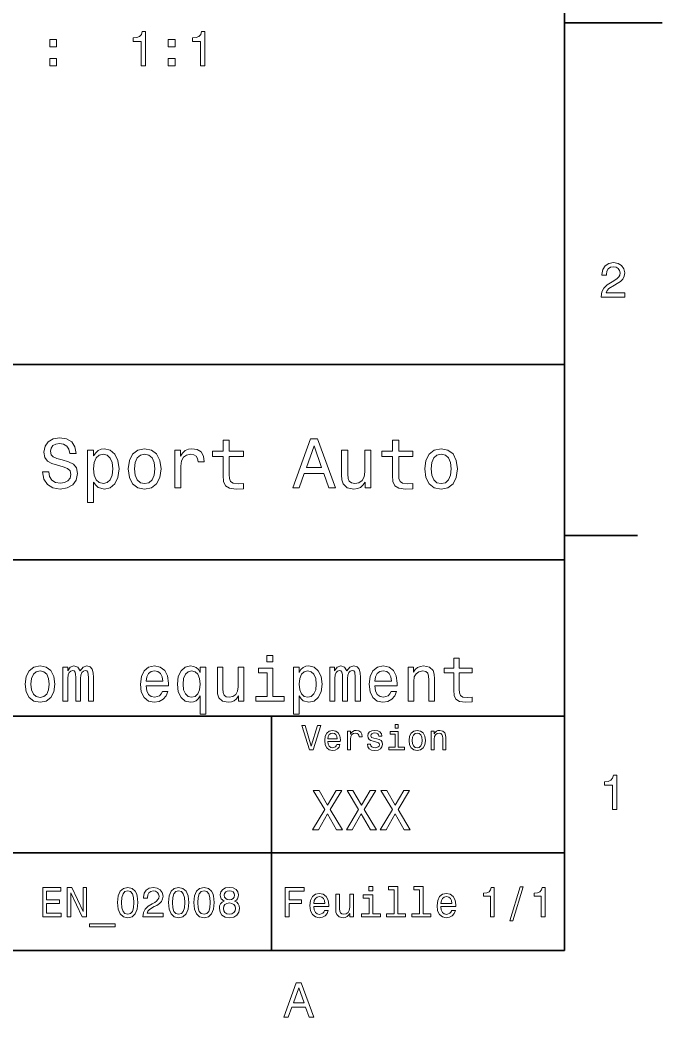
# Model space of a CAD drawing. Extents: x 0 to 297, y 0 to 210.
# Drawn here: x 231.2 to 297, y 3.2 to 105.3 of the extents above; entities that cross this region are included whole.
import ezdxf

# ---------------------------------------------------------------- set-up
doc = ezdxf.new("R2010")
doc.units = 0

msp = doc.modelspace()

# ---------------------------------------------------------------- linework, layer by layer
at = {"color": 7, "lineweight": 35}
for p, q in [((287, 10), (287, 200)), ((97, 70), (287, 70)), ((287, 70), (287, 10)), ((162, 50), (287, 50)), ((162, 34), (287, 34)), ((257, 10), (257, 34)), ((162, 20), (287, 20)), ((10, 10), (287, 10)), ((97, 10), (287, 10))]:
    msp.add_line(p, q, dxfattribs=at)
at = {"color": 7, "lineweight": 35, "ltscale": 0.25}
msp.add_line((287, 105), (297, 105), dxfattribs=at)
at = {"color": 7, "lineweight": 35, "ltscale": 0.1875}
msp.add_line((287, 52.5), (294.5, 52.5), dxfattribs=at)
at = {"color": 7, "lineweight": 13}
for points in [[(234.292328, 102.564667), (234.988281, 102.564667), (234.988281, 103.316109), (234.292328, 103.316109)], [(243.657593, 100.607895), (244.116516, 100.607895), (244.116516, 104.13311), (243.77359, 104.13311), (243.6828, 103.825478), (243.501251, 103.618698), (243.223877, 103.497665), (242.840591, 103.457321), (242.840591, 103.099251), (243.657593, 103.099251)], [(246.436401, 102.564667), (247.13237, 102.564667), (247.13237, 103.316109), (246.436401, 103.316109)], [(249.729645, 100.607895), (250.188568, 100.607895), (250.188568, 104.13311), (249.845627, 104.13311), (249.754852, 103.825478), (249.573303, 103.618698), (249.295914, 103.497665), (248.912628, 103.457321), (248.912628, 103.099251), (249.729645, 103.099251)], [(234.292328, 100.607895), (234.988281, 100.607895), (234.988281, 101.359337), (234.292328, 101.359337)], [(246.436401, 100.607895), (247.13237, 100.607895), (247.13237, 101.359337), (246.436401, 101.359337)], [(290.76947, 76.916786), (293.175079, 76.916786), (293.175079, 77.350502), (291.273773, 77.350502), (291.3797, 77.587532), (291.561249, 77.784218), (292.121033, 78.142288), (292.418579, 78.293587), (292.751434, 78.510445), (292.988464, 78.762604), (293.124634, 79.060158), (293.175079, 79.398056), (293.089355, 79.821686), (292.852325, 80.154541), (292.489197, 80.366356), (292.020172, 80.442001), (291.536041, 80.35627), (291.167877, 80.119232), (290.930847, 79.740997), (290.850159, 79.241714), (290.850159, 79.171112), (291.309082, 79.171112), (291.309082, 79.211456), (291.354462, 79.554398), (291.490631, 79.806557), (291.707489, 79.967941), (291.994965, 80.023415), (292.287476, 79.972984), (292.504333, 79.846901), (292.645538, 79.650215), (292.695984, 79.403099), (292.660675, 79.171112), (292.56485, 78.974426), (292.403473, 78.802956), (292.181549, 78.651657), (291.884003, 78.490273), (291.389771, 78.177589), (291.041779, 77.844742), (290.835022, 77.441284), (290.76947, 76.931915)], [(234.20462, 59.030979), (233.548996, 59.030979), (233.693085, 58.267288), (234.053314, 57.70533), (234.608078, 57.366714), (235.357361, 57.244236), (236.099426, 57.359509), (236.654175, 57.67651), (237.007202, 58.17363), (237.136902, 58.82925), (237.028824, 59.420029), (236.726227, 59.801872), (236.236313, 60.054031), (235.580704, 60.241352), (235.018738, 60.378242), (234.651306, 60.536743), (234.442368, 60.767288), (234.377533, 61.127522), (234.442368, 61.451729), (234.629684, 61.696686), (234.917877, 61.862389), (235.314133, 61.920029), (235.71759, 61.84798), (236.034592, 61.653458), (236.24353, 61.32925), (236.344391, 60.889767), (237, 60.889767), (237, 60.904179), (236.884735, 61.581409), (236.546112, 62.085732), (236.01297, 62.402737), (235.292511, 62.510807), (234.644104, 62.402737), (234.139771, 62.100143), (233.815567, 61.631844), (233.700287, 61.026657), (233.793961, 60.486309), (234.067734, 60.118874), (234.5, 59.873917), (235.09079, 59.6866), (235.674362, 59.520893), (236.113831, 59.362389), (236.380402, 59.131844), (236.47406, 58.757202), (236.387619, 58.375359), (236.164276, 58.087173), (235.825653, 57.907059), (235.386169, 57.849422), (234.896255, 57.928673), (234.521622, 58.159222), (234.283875, 58.533859)], [(259.175781, 57.381123), (259.838623, 57.381123), (260.364563, 58.850864), (262.360229, 58.850864), (262.886169, 57.381123), (263.563416, 57.381123), (261.733429, 62.388329), (260.998566, 62.388329)], [(238.786743, 60.652016), (238.786743, 61.25), (238.15274, 61.25), (238.15274, 55.882565), (238.786743, 55.882565), (238.786743, 57.971901), (239.010101, 57.633286), (239.262253, 57.409943), (239.896271, 57.244236), (240.50145, 57.381123), (240.976959, 57.791786), (241.286743, 58.440201), (241.402023, 59.319164), (241.286743, 60.190922), (240.976959, 60.839336), (240.50145, 61.242794), (239.896271, 61.386887), (239.550446, 61.343658), (239.255051, 61.206772), (239.002899, 60.976223)], [(242.338623, 59.311958), (242.453888, 58.432995), (242.785309, 57.78458), (243.311249, 57.381123), (244.017303, 57.244236), (244.716141, 57.381123), (245.242081, 57.777374), (245.573486, 58.425793), (245.695969, 59.311958), (245.573486, 60.190922), (245.242081, 60.846542), (244.716141, 61.242794), (244.017303, 61.386887), (243.311249, 61.242794), (242.785309, 60.839336), (242.453888, 60.190922)], [(247.100861, 57.381123), (247.734863, 57.381123), (247.734863, 59.592937), (247.799713, 60.12608), (247.994232, 60.507923), (248.311249, 60.738472), (248.736313, 60.817722), (249.053314, 60.767288), (249.291077, 60.623199), (249.435165, 60.378242), (249.485596, 60.046829), (250.126801, 60.046829), (250.040344, 60.630402), (249.802597, 61.048271), (249.406342, 61.30043), (248.865997, 61.386887), (248.498566, 61.32925), (248.181549, 61.185158), (247.900574, 60.940201), (247.677246, 60.608788), (247.677246, 61.25), (247.100861, 61.25)], [(252.05043, 60.579971), (252.05043, 58.64193), (252.093658, 58.015129), (252.29538, 57.582851), (252.698853, 57.330688), (253.383286, 57.244236), (254.132568, 57.280258), (254.132568, 57.827808), (253.585022, 57.78458), (253.087891, 57.842216), (252.82132, 58.022331), (252.706055, 58.324928), (252.684448, 58.75), (252.684448, 60.579971), (254.132568, 60.579971), (254.132568, 61.120316), (252.684448, 61.120316), (252.684448, 62.251438), (252.05043, 62.251438), (252.05043, 61.120316), (250.955322, 61.120316), (250.955322, 60.579971)], [(260.595093, 59.463257), (261.365997, 61.667866), (262.136902, 59.463257)], [(269.399109, 60.579971), (269.399109, 58.64193), (269.442352, 58.015129), (269.644073, 57.582851), (270.047546, 57.330688), (270.731995, 57.244236), (271.481262, 57.280258), (271.481262, 57.827808), (270.933716, 57.78458), (270.436584, 57.842216), (270.170013, 58.022331), (270.054749, 58.324928), (270.033142, 58.75), (270.033142, 60.579971), (271.481262, 60.579971), (271.481262, 61.120316), (270.033142, 61.120316), (270.033142, 62.251438), (269.399109, 62.251438), (269.399109, 61.120316), (268.304016, 61.120316), (268.304016, 60.579971)], [(272.698853, 59.311958), (272.814117, 58.432995), (273.145508, 57.78458), (273.671448, 57.381123), (274.377502, 57.244236), (275.076355, 57.381123), (275.602295, 57.777374), (275.933716, 58.425793), (276.056183, 59.311958), (275.933716, 60.190922), (275.602295, 60.846542), (275.076355, 61.242794), (274.377502, 61.386887), (273.671448, 61.242794), (273.145508, 60.839336), (272.814117, 60.190922)], [(239.788193, 57.8134), (239.363129, 57.907059), (239.053314, 58.195244), (238.858795, 58.663544), (238.793945, 59.319164), (238.858795, 59.967579), (239.053314, 60.435879), (239.363129, 60.716858), (239.788193, 60.817722), (240.177246, 60.716858), (240.48703, 60.428673), (240.681564, 59.960373), (240.753601, 59.319164), (240.681564, 58.67075), (240.48703, 58.195244), (240.177246, 57.907059)], [(242.98703, 59.319164), (243.05188, 59.967579), (243.253601, 60.435879), (243.57782, 60.72406), (244.017303, 60.824928), (244.449585, 60.72406), (244.773773, 60.443081), (244.97551, 59.967579), (245.047546, 59.319164), (244.97551, 58.663544), (244.773773, 58.188038), (244.449585, 57.899853), (244.017303, 57.806194), (243.57782, 57.899853), (243.253601, 58.188038), (243.05188, 58.663544)], [(267.194519, 61.25), (266.560516, 61.25), (266.560516, 59.016571), (266.488464, 58.497837), (266.279541, 58.123196), (265.955322, 57.892651), (265.530243, 57.820602), (265.19165, 57.878242), (264.975494, 58.051151), (264.853027, 58.346542), (264.824219, 58.764408), (264.824219, 61.25), (264.190186, 61.25), (264.190186, 58.706772), (264.211792, 58.195244), (264.348694, 57.770172), (264.766571, 57.381123), (265.436584, 57.244236), (265.796814, 57.294666), (266.106628, 57.424351), (266.373199, 57.647694), (266.589325, 57.971901), (266.589325, 57.381123), (267.194519, 57.381123)], [(273.34726, 59.319164), (273.412109, 59.967579), (273.613831, 60.435879), (273.938019, 60.72406), (274.377502, 60.824928), (274.809784, 60.72406), (275.134003, 60.443081), (275.335724, 59.967579), (275.407776, 59.319164), (275.335724, 58.663544), (275.134003, 58.188038), (274.809784, 57.899853), (274.377502, 57.806194), (273.938019, 57.899853), (273.613831, 58.188038), (273.412109, 58.663544)], [(257.149139, 40.185879), (256.546112, 40.185879), (256.546112, 39.537464), (257.149139, 39.537464)], [(275.667847, 38.409222), (275.667847, 36.664986), (275.706757, 36.100864), (275.888306, 35.711815), (276.251434, 35.484871), (276.867432, 35.407059), (277.541779, 35.43948), (277.541779, 35.932274), (277.048981, 35.893372), (276.601563, 35.945244), (276.361664, 36.107349), (276.257935, 36.379681), (276.238464, 36.762245), (276.238464, 38.409222), (277.541779, 38.409222), (277.541779, 38.895531), (276.238464, 38.895531), (276.238464, 39.913544), (275.667847, 39.913544), (275.667847, 38.895531), (274.682251, 38.895531), (274.682251, 38.409222)], [(231.796112, 37.268009), (231.899857, 36.476944), (232.19812, 35.893372), (232.671463, 35.530258), (233.306915, 35.407059), (233.935883, 35.530258), (234.40921, 35.886887), (234.707489, 36.470459), (234.817719, 37.268009), (234.707489, 38.059078), (234.40921, 38.649136), (233.935883, 39.005764), (233.306915, 39.135445), (232.671463, 39.005764), (232.19812, 38.642651), (231.899857, 38.059078)], [(235.641205, 35.530258), (236.166412, 35.530258), (236.166412, 37.858067), (236.198837, 38.208214), (236.296112, 38.461094), (236.445236, 38.610229), (236.639771, 38.668587), (236.79538, 38.616714), (236.899139, 38.48703), (236.951004, 38.266571), (236.970459, 37.974781), (236.970459, 35.530258), (237.463257, 35.530258), (237.463257, 37.858067), (237.495667, 38.201729), (237.592926, 38.454609), (237.74855, 38.610229), (237.943085, 38.668587), (238.098694, 38.616714), (238.202454, 38.48703), (238.267288, 37.974781), (238.267288, 35.530258), (238.792511, 35.530258), (238.792511, 37.935879), (238.760071, 38.435158), (238.656342, 38.817722), (238.448853, 39.051151), (238.111664, 39.135445), (237.716125, 39.005764), (237.411377, 38.629681), (237.171463, 38.999279), (236.76944, 39.135445), (236.399841, 39.005764), (236.146973, 38.642651), (236.146973, 39.012245), (235.641205, 39.012245)], [(244.174347, 37.105907), (246.456772, 37.105907), (246.463257, 37.371758), (246.359497, 38.117435), (246.074203, 38.675072), (245.620316, 39.012245), (245.017288, 39.135445), (244.427231, 39.005764), (243.973343, 38.642651), (243.681549, 38.052593), (243.577805, 37.274494), (243.675079, 36.476944), (243.966858, 35.893372), (244.414261, 35.530258), (244.997833, 35.407059), (245.503601, 35.491352), (245.918579, 35.711815), (246.223343, 36.061958), (246.398407, 36.528816), (245.83429, 36.528816), (245.717575, 36.269451), (245.548981, 36.074928), (245.069153, 35.919308), (244.699554, 35.990631), (244.420746, 36.217579), (244.239197, 36.587173), (244.174347, 37.086452)], [(249.718292, 38.474064), (249.517288, 38.76585), (249.290344, 38.973343), (249.02449, 39.090057), (248.719727, 39.135445), (248.168579, 39.005764), (247.740631, 38.642651), (247.461823, 38.059078), (247.364548, 37.274494), (247.461823, 36.483429), (247.740631, 35.899857), (248.168579, 35.530258), (248.719727, 35.407059), (249.02449, 35.445965), (249.283859, 35.556194), (249.510803, 35.757202), (249.718292, 36.061958), (249.718292, 34.181557), (250.28891, 34.181557), (250.28891, 39.012245), (249.718292, 39.012245)], [(254.166412, 39.012245), (253.595825, 39.012245), (253.595825, 37.002159), (253.530975, 36.535301), (253.342926, 36.198124), (253.051147, 35.990631), (252.668579, 35.925793), (252.363831, 35.977665), (252.169312, 36.133286), (252.059082, 36.399136), (252.033142, 36.775215), (252.033142, 39.012245), (251.462524, 39.012245), (251.462524, 36.723343), (251.481995, 36.262966), (251.605194, 35.880402), (251.981262, 35.530258), (252.58429, 35.407059), (252.908508, 35.45245), (253.187317, 35.569164), (253.427231, 35.770172), (253.621765, 36.061958), (253.621765, 35.530258), (254.166412, 35.530258)], [(257.129669, 36.010086), (257.129669, 38.895531), (255.664261, 38.895531), (255.664261, 38.409222), (256.559082, 38.409222), (256.559082, 36.010086), (255.391937, 36.010086), (255.391937, 35.530258), (258.309784, 35.530258), (258.309784, 36.010086)], [(259.827087, 38.474064), (259.827087, 39.012245), (259.25647, 39.012245), (259.25647, 34.181557), (259.827087, 34.181557), (259.827087, 36.061958), (260.028076, 35.757202), (260.255035, 35.556194), (260.825653, 35.407059), (261.3703, 35.530258), (261.798279, 35.899857), (262.077087, 36.483429), (262.180847, 37.274494), (262.077087, 38.059078), (261.798279, 38.642651), (261.3703, 39.005764), (260.825653, 39.135445), (260.514404, 39.096542), (260.248566, 38.973343), (260.021606, 38.76585)], [(262.965424, 35.530258), (263.490631, 35.530258), (263.490631, 37.858067), (263.523041, 38.208214), (263.6203, 38.461094), (263.76944, 38.610229), (263.963989, 38.668587), (264.119598, 38.616714), (264.223328, 38.48703), (264.275208, 38.266571), (264.294678, 37.974781), (264.294678, 35.530258), (264.787476, 35.530258), (264.787476, 37.858067), (264.819885, 38.201729), (264.917145, 38.454609), (265.072754, 38.610229), (265.267273, 38.668587), (265.422913, 38.616714), (265.526642, 38.48703), (265.591492, 37.974781), (265.591492, 35.530258), (266.116699, 35.530258), (266.116699, 37.935879), (266.08429, 38.435158), (265.98053, 38.817722), (265.773041, 39.051151), (265.435883, 39.135445), (265.040344, 39.005764), (264.735596, 38.629681), (264.495667, 38.999279), (264.093658, 39.135445), (263.72406, 39.005764), (263.471191, 38.642651), (263.471191, 39.012245), (262.965424, 39.012245)], [(267.595093, 37.105907), (269.877502, 37.105907), (269.884003, 37.371758), (269.780243, 38.117435), (269.494934, 38.675072), (269.041077, 39.012245), (268.438049, 39.135445), (267.847961, 39.005764), (267.394104, 38.642651), (267.102295, 38.052593), (266.998535, 37.274494), (267.095825, 36.476944), (267.387604, 35.893372), (267.835022, 35.530258), (268.418579, 35.407059), (268.924347, 35.491352), (269.339325, 35.711815), (269.644104, 36.061958), (269.819153, 36.528816), (269.255035, 36.528816), (269.138306, 36.269451), (268.969727, 36.074928), (268.489899, 35.919308), (268.1203, 35.990631), (267.841492, 36.217579), (267.659943, 36.587173), (267.595093, 37.086452)], [(270.999268, 35.530258), (271.569885, 35.530258), (271.569885, 37.540344), (271.628235, 38.000721), (271.816284, 38.337894), (272.108063, 38.545387), (272.497101, 38.623199), (272.80835, 38.558357), (273.002869, 38.383286), (273.100128, 38.091499), (273.132568, 37.70245), (273.132568, 35.530258), (273.703156, 35.530258), (273.703156, 37.819164), (273.677216, 38.279537), (273.560516, 38.662102), (273.177948, 39.012245), (272.581421, 39.135445), (272.250732, 39.090057), (271.971893, 38.966858), (271.731995, 38.759365), (271.543945, 38.480545), (271.543945, 39.012245), (270.999268, 39.012245)], [(232.379669, 37.274494), (232.438034, 37.858067), (232.619598, 38.279537), (232.911377, 38.538902), (233.306915, 38.629681), (233.695953, 38.538902), (233.987747, 38.286022), (234.169312, 37.858067), (234.234146, 37.274494), (234.169312, 36.684437), (233.987747, 36.256481), (233.695953, 35.997116), (233.306915, 35.912823), (232.911377, 35.997116), (232.619598, 36.256481), (232.438034, 36.684437)], [(244.174347, 37.585735), (244.245667, 38.033138), (244.420746, 38.363831), (244.6866, 38.564842), (245.036743, 38.636166), (245.380402, 38.564842), (245.64624, 38.363831), (245.80835, 38.033138), (245.866714, 37.585735)], [(247.94812, 37.274494), (248.00647, 37.851585), (248.188034, 38.273052), (248.460373, 38.532421), (248.817001, 38.623199), (249.193085, 38.532421), (249.478394, 38.279537), (249.646973, 37.858067), (249.711823, 37.274494), (249.646973, 36.684437), (249.478394, 36.262966), (249.193085, 36.003601), (248.817001, 35.919308), (248.460373, 36.003601), (248.188034, 36.262966), (248.00647, 36.690922)], [(260.728394, 35.919308), (260.345825, 36.003601), (260.067017, 36.262966), (259.891937, 36.684437), (259.833557, 37.274494), (259.891937, 37.858067), (260.067017, 38.279537), (260.345825, 38.532421), (260.728394, 38.623199), (261.078522, 38.532421), (261.357361, 38.273052), (261.53241, 37.851585), (261.59726, 37.274494), (261.53241, 36.690922), (261.357361, 36.262966), (261.078522, 36.003601)], [(267.595093, 37.585735), (267.666412, 38.033138), (267.841492, 38.363831), (268.107361, 38.564842), (268.457489, 38.636166), (268.801147, 38.564842), (269.066986, 38.363831), (269.229095, 38.033138), (269.287476, 37.585735)], [(261.71109, 33.03458), (261.08429, 30.905619), (260.439484, 33.03458), (260.09726, 33.03458), (260.904175, 30.530979), (261.264404, 30.530979), (262.053314, 33.03458)], [(269.992798, 33.117435), (269.657776, 33.117435), (269.657776, 32.757202), (269.992798, 32.757202)], [(262.784576, 31.40634), (264.052582, 31.40634), (264.056183, 31.554033), (263.998566, 31.9683), (263.840057, 32.278099), (263.587891, 32.465416), (263.252869, 32.533859), (262.925079, 32.461815), (262.672913, 32.260086), (262.510803, 31.932276), (262.453156, 31.5), (262.507202, 31.056915), (262.669312, 30.732708), (262.917877, 30.530979), (263.242065, 30.462536), (263.523041, 30.509365), (263.753601, 30.631844), (263.922913, 30.826368), (264.020172, 31.085733), (263.706787, 31.085733), (263.641937, 30.941643), (263.548279, 30.833572), (263.281708, 30.747118), (263.076355, 30.786743), (262.921478, 30.912823), (262.820618, 31.118155), (262.784576, 31.395533)], [(262.784576, 31.672911), (262.824219, 31.921469), (262.921478, 32.105186), (263.069153, 32.216858), (263.263702, 32.256485), (263.45462, 32.216858), (263.602295, 32.105186), (263.692352, 31.921469), (263.724792, 31.672911)], [(264.794678, 30.530979), (265.111664, 30.530979), (265.111664, 31.636887), (265.144104, 31.903458), (265.241364, 32.094379), (265.399841, 32.209652), (265.612396, 32.249279), (265.770905, 32.224064), (265.889771, 32.152016), (265.961823, 32.029537), (265.98703, 31.863832), (266.307648, 31.863832), (266.264404, 32.155621), (266.145538, 32.364552), (265.947418, 32.490635), (265.677246, 32.533859), (265.49353, 32.505043), (265.335022, 32.432995), (265.194519, 32.310516), (265.082855, 32.144814), (265.082855, 32.465416), (264.794678, 32.465416)], [(267.791779, 31.658501), (267.485596, 31.730547), (267.258636, 31.8134), (267.182983, 31.982708), (267.20462, 32.101585), (267.280273, 32.188038), (267.40274, 32.242073), (267.579254, 32.263687), (267.748566, 32.242073), (267.881836, 32.177231), (267.968292, 32.079971), (268.004333, 31.950287), (268.314117, 31.950287), (268.314117, 31.957493), (268.260101, 32.191643), (268.112396, 32.375359), (267.881836, 32.490635), (267.579254, 32.533859), (267.273041, 32.490635), (267.049713, 32.371758), (266.90921, 32.195244), (266.865997, 31.971901), (266.898407, 31.755764), (266.999268, 31.604465), (267.164978, 31.496397), (267.406342, 31.420748), (267.759369, 31.334293), (267.975494, 31.244236), (268.033142, 31.17219), (268.054749, 31.064121), (268.022339, 30.930836), (267.935883, 30.829971), (267.79538, 30.765129), (267.608063, 30.743515), (267.409943, 30.765129), (267.265839, 30.840778), (267.168579, 30.963255), (267.128967, 31.132565), (266.822754, 31.132565), (266.873199, 30.844379), (267.020905, 30.635447), (267.255035, 30.509365), (267.579254, 30.462536), (267.917877, 30.509365), (268.166412, 30.635447), (268.317719, 30.837175), (268.371765, 31.100143), (268.332123, 31.327089), (268.220459, 31.481987), (268.036743, 31.582851)], [(269.981995, 30.79755), (269.981995, 32.400574), (269.167877, 32.400574), (269.167877, 32.130402), (269.664978, 32.130402), (269.664978, 30.79755), (269.016571, 30.79755), (269.016571, 30.530979), (270.637604, 30.530979), (270.637604, 30.79755)], [(271.087891, 31.496397), (271.145538, 31.056915), (271.311249, 30.732708), (271.574219, 30.530979), (271.927246, 30.462536), (272.276672, 30.530979), (272.539612, 30.729107), (272.705322, 31.053314), (272.766571, 31.496397), (272.705322, 31.935879), (272.539612, 32.263687), (272.276672, 32.461815), (271.927246, 32.533859), (271.574219, 32.461815), (271.311249, 32.260086), (271.145538, 31.935879)], [(271.412109, 31.5), (271.444519, 31.824207), (271.54538, 32.058357), (271.707489, 32.20245), (271.927246, 32.25288), (272.143372, 32.20245), (272.305481, 32.061958), (272.406342, 31.824207), (272.442352, 31.5), (272.406342, 31.17219), (272.305481, 30.934437), (272.143372, 30.790344), (271.927246, 30.743515), (271.707489, 30.790344), (271.54538, 30.934437), (271.444519, 31.17219)], [(273.350159, 30.530979), (273.667145, 30.530979), (273.667145, 31.647694), (273.699554, 31.903458), (273.804047, 32.090778), (273.966125, 32.206051), (274.182281, 32.249279), (274.355194, 32.213257), (274.463257, 32.115993), (274.517303, 31.95389), (274.535309, 31.737751), (274.535309, 30.530979), (274.852295, 30.530979), (274.852295, 31.802593), (274.837891, 32.058357), (274.773041, 32.270893), (274.560516, 32.465416), (274.229095, 32.533859), (274.04538, 32.508644), (273.890503, 32.440201), (273.757202, 32.324928), (273.65274, 32.170029), (273.65274, 32.465416), (273.350159, 32.465416)], [(291.909241, 24.416786), (292.368164, 24.416786), (292.368164, 27.942001), (292.025208, 27.942001), (291.934448, 27.634365), (291.752899, 27.427593), (291.475525, 27.306557), (291.092224, 27.266211), (291.092224, 26.90814), (291.909241, 26.90814)], [(261.207489, 22.360231), (261.812683, 22.360231), (262.729095, 23.979828), (263.662811, 22.360231), (264.273773, 22.360231), (263.023041, 24.417868), (264.210388, 26.365995), (263.628235, 26.365995), (262.746399, 24.884727), (261.881836, 26.365995), (261.276642, 26.365995), (262.458221, 24.412106)], [(264.677246, 22.360231), (265.28241, 22.360231), (266.198853, 23.979828), (267.132568, 22.360231), (267.74353, 22.360231), (266.492798, 24.417868), (267.680115, 26.365995), (267.097992, 26.365995), (266.216125, 24.884727), (265.351593, 26.365995), (264.746399, 26.365995), (265.927948, 24.412106)], [(268.146973, 22.360231), (268.752167, 22.360231), (269.668579, 23.979828), (270.602295, 22.360231), (271.213257, 22.360231), (269.962524, 24.417868), (271.149841, 26.365995), (270.567719, 26.365995), (269.685883, 24.884727), (268.82132, 26.365995), (268.216125, 26.365995), (269.397705, 24.412106)], [(233.574921, 13.428675), (235.476944, 13.428675), (235.476944, 13.791787), (233.97261, 13.791787), (233.97261, 14.807637), (235.312668, 14.807637), (235.312668, 15.166427), (233.97261, 15.166427), (233.97261, 16.065563), (235.442352, 16.065563), (235.442352, 16.428675), (233.574921, 16.428675)], [(236.099411, 13.428675), (236.458206, 13.428675), (236.458206, 15.888329), (237.608063, 13.428675), (238.070602, 13.428675), (238.070602, 16.428675), (237.707489, 16.428675), (237.707489, 13.969021), (236.570602, 16.428675), (236.099411, 16.428675)], [(241.247833, 14.894093), (241.312668, 14.215418), (241.515839, 13.731268), (241.840057, 13.43732), (242.289612, 13.342219), (242.734863, 13.43732), (243.059067, 13.731268), (243.257919, 14.215418), (243.327087, 14.894093), (243.257919, 15.568444), (243.175781, 15.836456), (243.059067, 16.056917), (242.734863, 16.350864), (242.289612, 16.450289), (241.840057, 16.350864), (241.515839, 16.052593), (241.312668, 15.568444)], [(243.837173, 13.428675), (245.899124, 13.428675), (245.899124, 13.800432), (244.26944, 13.800432), (244.360229, 14.003603), (244.515839, 14.172191), (244.995667, 14.479107), (245.250717, 14.60879), (245.536011, 14.794669), (245.739182, 15.010807), (245.855896, 15.26585), (245.899124, 15.555476), (245.825638, 15.918589), (245.622467, 16.203892), (245.311234, 16.385447), (244.90921, 16.450289), (244.494232, 16.376802), (244.178665, 16.173632), (243.975494, 15.849424), (243.906342, 15.421471), (243.906342, 15.360951), (244.299713, 15.360951), (244.299713, 15.395534), (244.338608, 15.689482), (244.455322, 15.905621), (244.641205, 16.043949), (244.887604, 16.091499), (245.138321, 16.048271), (245.324203, 15.940203), (245.445236, 15.771614), (245.488464, 15.559799), (245.458206, 15.360951), (245.376068, 15.192364), (245.237747, 15.045389), (245.047546, 14.915707), (244.792496, 14.777378), (244.368866, 14.509366), (244.070602, 14.224064), (243.893372, 13.878242), (243.837173, 13.441643)], [(246.452438, 14.894093), (246.517288, 14.215418), (246.720459, 13.731268), (247.044662, 13.43732), (247.494232, 13.342219), (247.939468, 13.43732), (248.263687, 13.731268), (248.462524, 14.215418), (248.531693, 14.894093), (248.462524, 15.568444), (248.380402, 15.836456), (248.263687, 16.056917), (247.939468, 16.350864), (247.494232, 16.450289), (247.044662, 16.350864), (246.720459, 16.052593), (246.517288, 15.568444)], [(249.054749, 14.894093), (249.119583, 14.215418), (249.322754, 13.731268), (249.646973, 13.43732), (250.096527, 13.342219), (250.541779, 13.43732), (250.865982, 13.731268), (251.064835, 14.215418), (251.134003, 14.894093), (251.064835, 15.568444), (250.982697, 15.836456), (250.865982, 16.056917), (250.541779, 16.350864), (250.096527, 16.450289), (249.646973, 16.350864), (249.322754, 16.052593), (249.119583, 15.568444)], [(252.162811, 15.045389), (251.942352, 14.924352), (251.791061, 14.755764), (251.695953, 14.543948), (251.665695, 14.288905), (251.734863, 13.904179), (251.933716, 13.605908), (252.257919, 13.415707), (252.698837, 13.342219), (253.135437, 13.415707), (253.459656, 13.605908), (253.658493, 13.904179), (253.731979, 14.288905), (253.697403, 14.543948), (253.606628, 14.755764), (253.451004, 14.924352), (253.234863, 15.045389), (253.407776, 15.149136), (253.528809, 15.291787), (253.602295, 15.464698), (253.628235, 15.676514), (253.559067, 15.98343), (253.377518, 16.229828), (253.083572, 16.389771), (252.698837, 16.450289), (252.309784, 16.389771), (252.015839, 16.229828), (251.829956, 15.98343), (251.765121, 15.676514), (251.786743, 15.464698), (251.860229, 15.291787)], [(258.414978, 13.428675), (258.817017, 13.428675), (258.817017, 14.807637), (260.079254, 14.807637), (260.079254, 15.166427), (258.817017, 15.166427), (258.817017, 16.065563), (260.368866, 16.065563), (260.368866, 16.428675), (258.414978, 16.428675)], [(267.389038, 16.532421), (266.98703, 16.532421), (266.98703, 16.100145), (267.389038, 16.100145)], [(269.572052, 16.212536), (269.572052, 13.748559), (268.789612, 13.748559), (268.789612, 13.428675), (270.73056, 13.428675), (270.73056, 13.748559), (269.952454, 13.748559), (269.952454, 16.532421), (268.975494, 16.532421), (268.975494, 16.212536)], [(272.174347, 16.212536), (272.174347, 13.748559), (271.391937, 13.748559), (271.391937, 13.428675), (273.332855, 13.428675), (273.332855, 13.748559), (272.554749, 13.748559), (272.554749, 16.532421), (271.57782, 16.532421), (271.57782, 16.212536)], [(279.416443, 13.428675), (279.809814, 13.428675), (279.809814, 16.450289), (279.515839, 16.450289), (279.438049, 16.1866), (279.28241, 16.009367), (279.044678, 15.905621), (278.716125, 15.871038), (278.716125, 15.564121), (279.416443, 15.564121)], [(281.42218, 13.026657), (281.720459, 13.026657), (282.766571, 16.510807), (282.463989, 16.510807)], [(284.621033, 13.428675), (285.014404, 13.428675), (285.014404, 16.450289), (284.720459, 16.450289), (284.642639, 16.1866), (284.48703, 16.009367), (284.249268, 15.905621), (283.920746, 15.871038), (283.920746, 15.564121), (284.621033, 15.564121)], [(241.662811, 14.894093), (241.697403, 15.417148), (241.805466, 15.793228), (242, 16.013689), (242.289612, 16.091499), (242.574921, 16.013689), (242.76944, 15.793228), (242.877518, 15.417148), (242.912094, 14.894093), (242.877518, 14.366715), (242.76944, 13.990634), (242.574921, 13.770173), (242.289612, 13.696686), (242, 13.770173), (241.805466, 13.990634), (241.697403, 14.366715)], [(246.867432, 14.894093), (246.902008, 15.417148), (247.010086, 15.793228), (247.204605, 16.013689), (247.494232, 16.091499), (247.779526, 16.013689), (247.97406, 15.793228), (248.082123, 15.417148), (248.116714, 14.894093), (248.082123, 14.366715), (247.97406, 13.990634), (247.779526, 13.770173), (247.494232, 13.696686), (247.204605, 13.770173), (247.010086, 13.990634), (246.902008, 14.366715)], [(249.469727, 14.894093), (249.504318, 15.417148), (249.612381, 15.793228), (249.806915, 16.013689), (250.096527, 16.091499), (250.381836, 16.013689), (250.576355, 15.793228), (250.684433, 15.417148), (250.719009, 14.894093), (250.684433, 14.366715), (250.576355, 13.990634), (250.381836, 13.770173), (250.096527, 13.696686), (249.806915, 13.770173), (249.612381, 13.990634), (249.504318, 14.366715)], [(252.175781, 15.641932), (252.210373, 15.832133), (252.314117, 15.979107), (252.478378, 16.069885), (252.698837, 16.104467), (252.914978, 16.069885), (253.079239, 15.979107), (253.182983, 15.832133), (253.221893, 15.641932), (253.182983, 15.447407), (253.079239, 15.29611), (252.914978, 15.196686), (252.698837, 15.166427), (252.478378, 15.201009), (252.314117, 15.29611), (252.210373, 15.447407)], [(261.341492, 14.479107), (262.863098, 14.479107), (262.867432, 14.656341), (262.798279, 15.153459), (262.608063, 15.525217), (262.305481, 15.75), (261.903473, 15.832133), (261.510101, 15.745678), (261.207489, 15.503603), (261.01297, 15.110231), (260.943817, 14.591499), (261.008636, 14.059798), (261.203156, 13.67075), (261.501434, 13.428675), (261.890503, 13.346542), (262.227661, 13.402739), (262.504333, 13.549712), (262.707489, 13.783141), (262.824219, 14.09438), (262.44812, 14.09438), (262.370331, 13.92147), (262.257935, 13.791787), (261.938049, 13.688041), (261.69165, 13.735591), (261.505768, 13.886888), (261.384735, 14.133286), (261.341492, 14.466139)], [(261.341492, 14.798992), (261.389038, 15.097262), (261.505768, 15.317724), (261.682983, 15.45173), (261.916412, 15.49928), (262.145538, 15.45173), (262.322754, 15.317724), (262.430847, 15.097262), (262.469727, 14.798992)], [(265.400574, 15.75), (265.020172, 15.75), (265.020172, 14.409943), (264.976959, 14.098703), (264.851593, 13.873919), (264.657074, 13.735591), (264.402008, 13.692364), (264.198853, 13.726946), (264.069153, 13.830692), (263.995667, 14.007925), (263.978394, 14.258646), (263.978394, 15.75), (263.597992, 15.75), (263.597992, 14.224064), (263.610962, 13.917148), (263.693085, 13.662104), (263.943817, 13.428675), (264.345825, 13.346542), (264.561951, 13.376801), (264.747833, 13.454611), (264.907776, 13.588617), (265.037476, 13.783141), (265.037476, 13.428675), (265.400574, 13.428675)], [(267.376068, 13.748559), (267.376068, 15.672191), (266.399139, 15.672191), (266.399139, 15.347983), (266.995667, 15.347983), (266.995667, 13.748559), (266.21759, 13.748559), (266.21759, 13.428675), (268.162811, 13.428675), (268.162811, 13.748559)], [(274.353027, 14.479107), (275.874634, 14.479107), (275.878967, 14.656341), (275.809814, 15.153459), (275.619598, 15.525217), (275.317017, 15.75), (274.914978, 15.832133), (274.521606, 15.745678), (274.219025, 15.503603), (274.024506, 15.110231), (273.955322, 14.591499), (274.020172, 14.059798), (274.214691, 13.67075), (274.51297, 13.428675), (274.902008, 13.346542), (275.239197, 13.402739), (275.515839, 13.549712), (275.719025, 13.783141), (275.835724, 14.09438), (275.459656, 14.09438), (275.381836, 13.92147), (275.26944, 13.791787), (274.949554, 13.688041), (274.703186, 13.735591), (274.517303, 13.886888), (274.39624, 14.133286), (274.353027, 14.466139)], [(274.353027, 14.798992), (274.400574, 15.097262), (274.517303, 15.317724), (274.694519, 15.45173), (274.927948, 15.49928), (275.157074, 15.45173), (275.33429, 15.317724), (275.442352, 15.097262), (275.481262, 14.798992)], [(252.080688, 14.297551), (252.119598, 14.526657), (252.244949, 14.699568), (252.439468, 14.81196), (252.698837, 14.850865), (252.953888, 14.81196), (253.148407, 14.699568), (253.273773, 14.526657), (253.317001, 14.297551), (253.273773, 14.051153), (253.148407, 13.865274), (252.953888, 13.744237), (252.698837, 13.705332), (252.439468, 13.744237), (252.244949, 13.865274), (252.119598, 14.051153)], [(238.386154, 12.711096), (238.386154, 12.408502), (240.988464, 12.408502), (240.988464, 12.711096)], [(258.266846, 3.166787), (258.730835, 3.166787), (259.098999, 4.195605), (260.495972, 4.195605), (260.864105, 3.166787), (261.338165, 3.166787), (260.05719, 6.67183), (259.542786, 6.67183)], [(259.260376, 4.624279), (259.799988, 6.167507), (260.33963, 4.624279)]]:
    msp.add_lwpolyline(points, close=True, dxfattribs=at)

doc.saveas('drawing.dxf')
